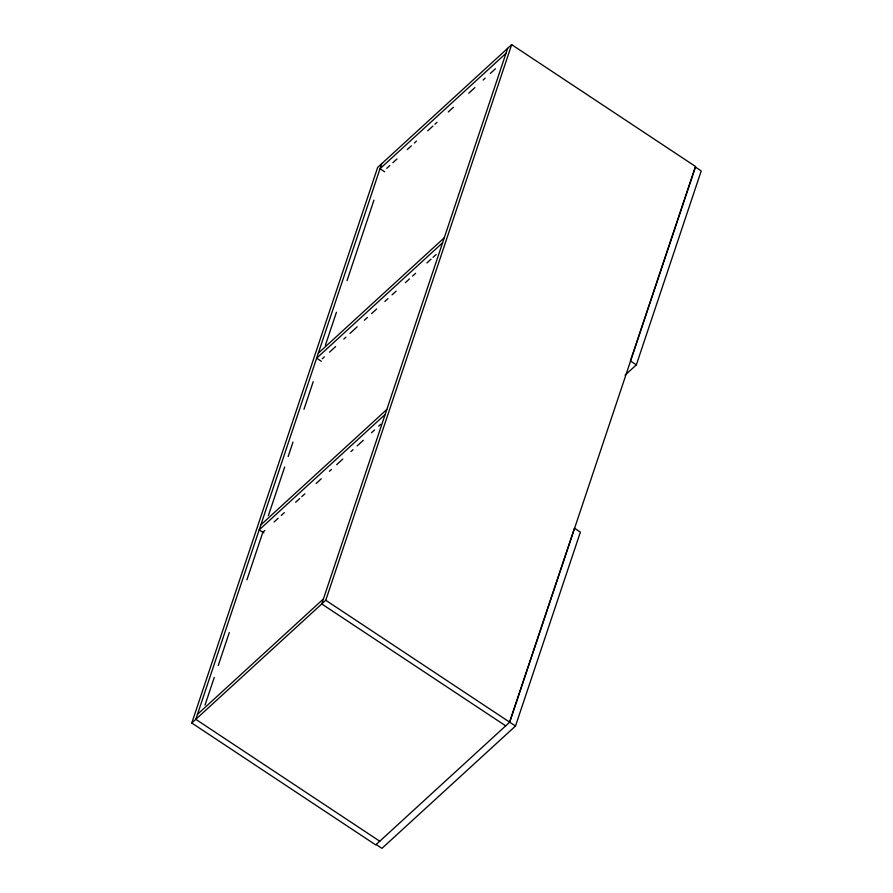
<?xml version="1.0" encoding="UTF-8"?>
<svg xmlns="http://www.w3.org/2000/svg" width="893" height="893" viewBox="0 0 893 893"><rect width="100%" height="100%" fill="white"/><g stroke="black" fill="none" stroke-linecap="round" stroke-linejoin="round"><path stroke-width="1.34" d="M191.783 723.017L377.683 167.393L511.667 44.65L695.625 166.556L509.713 722.169L375.73 844.912L191.783 723.017L325.766 600.275L511.667 44.65M381.702 163.709L195.801 719.334L379.748 841.228M205.01 705.068L214.275 677.374M218.249 665.508L229.278 632.545M246.926 579.803L262.375 533.646M268.391 515.652L284.655 467.05M288.171 456.535L293.004 442.091M303.988 409.251L313.22 381.657M325.409 345.234L336.438 312.271M347.031 280.614L373.944 200.188M507.648 48.334L321.748 603.958L505.695 725.853M509.59 722.102L574.467 528.187L580.383 532.105L515.495 726.02L381.958 848.35L376.053 844.432M636.341 364.857L701.217 170.954L695.312 167.036L630.425 360.939L636.341 364.857L625.044 375.216M505.974 53.334L380.038 168.71L384.66 171.78M386.725 168.353L389.806 165.54M392.875 162.716L396.983 158.965M407.241 149.566L411.338 145.816M414.419 142.992L416.462 141.116M427.747 130.78L432.871 126.08M434.924 124.205L436.978 122.33M448.253 111.993L453.376 107.294M468.758 93.207L474.92 87.57M483.113 80.057L485.167 78.171M490.29 73.483L495.425 68.783M318.31 353.181L444.256 237.795M442.582 242.796L316.635 358.182L321.268 361.241M322.306 358.763L324.36 356.887M329.484 352.188L335.634 346.551M343.838 339.039L345.892 337.152M349.989 333.402L357.178 326.827M364.355 320.252L367.425 317.428M371.533 313.666L376.656 308.978M384.861 301.454L387.93 298.642M392.038 294.88L396.135 291.129M405.366 282.668L409.474 278.917M412.544 276.093L415.625 273.28M426.899 262.944L431.006 259.182M433.049 257.307L436.13 254.494M260.868 524.861L386.814 409.485M385.14 414.486L259.193 529.862L263.826 532.931M262.81 532.328L264.864 530.453M274.095 521.992L278.192 518.241M281.273 515.417L284.342 512.604M295.628 502.268L299.724 498.506M301.778 496.631L304.859 493.818M316.133 483.481L321.257 478.782M329.461 471.27L331.515 469.394M336.639 464.695L342.789 459.058M350.994 451.545L353.048 449.659M357.155 445.908L363.306 440.271M371.51 432.759L374.58 429.935M378.688 426.173L380.731 424.298M197.476 714.333L323.411 598.957M325.766 600.275L515.495 726.02"/></g></svg>
